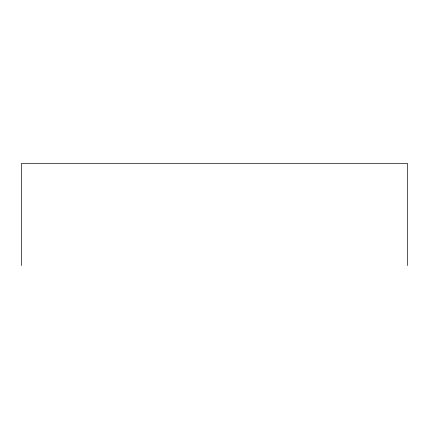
<?xml version="1.0" encoding="UTF-8"?>
<svg xmlns="http://www.w3.org/2000/svg" width="429" height="429" viewBox="0 0 429 429"><rect width="100%" height="100%" fill="white"/><g stroke="black" fill="none" stroke-linecap="round" stroke-linejoin="round"><path stroke-width="0.64" d="M407.55 265.551L407.55 163.449L21.45 163.449L21.45 265.551"/></g></svg>
